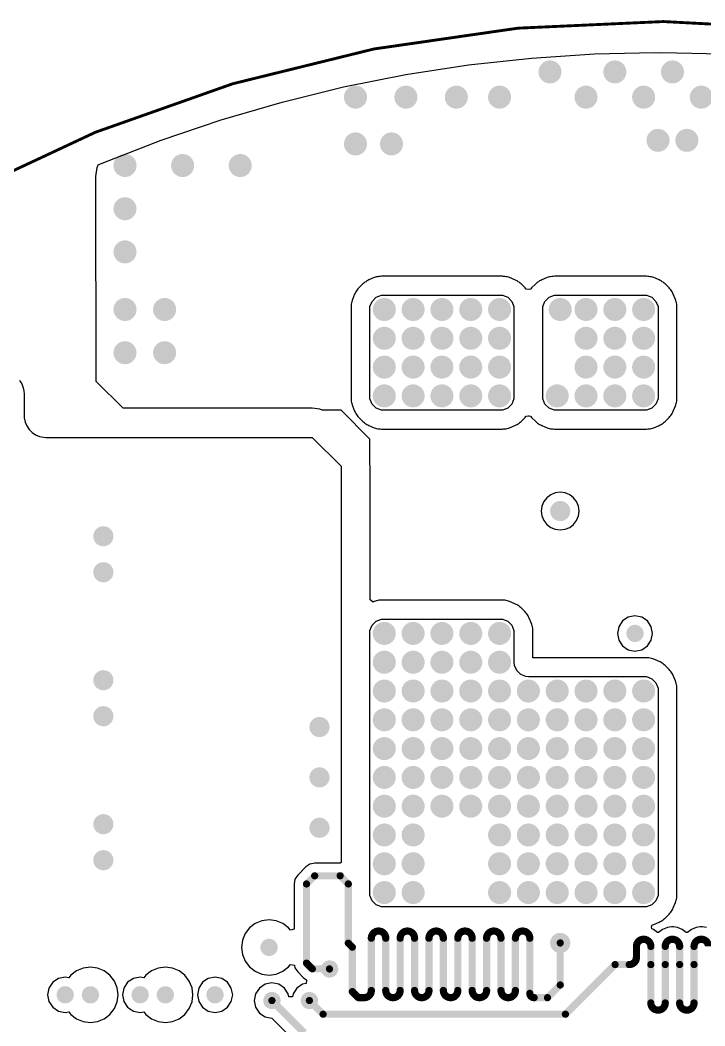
# Model space of a CAD drawing. Header units: millimetres. Extents: x 194 to 375, y 175 to 317.
# Drawn here: x 231.86 to 255.62, y 270.62 to 305.55 of the extents above; entities that cross this region are included whole.
import ezdxf

# ---------------------------------------------------------------- set-up
doc = ezdxf.new("R2010")
doc.units = ezdxf.units.MM
doc.layers.add('Mechanical20', color=56, linetype='Continuous')
doc.layers.add('MidLayer1', color=16, linetype='Continuous')

msp = doc.modelspace()

# ---------------------------------------------------------------- linework, layer by layer
at = {"layer": 'Mechanical20', "const_width": 0.1}
msp.add_lwpolyline([(206.5, 273.9, -0.633005), (299.5, 278.125)], format="xyb", dxfattribs=at)
at = {"layer": 'MidLayer1'}
for p, q in [((249.605, 304.232), (251.8, 304.376)), ((251.8, 304.376), (253.873, 304.421)), ((253.873, 304.421), (254, 304.416)), ((254, 304.416), (254.127, 304.421)), ((254, 304.416), (254, 304.416)), ((254, 304.416), (254, 304.416)), ((254, 304.416), (254, 304.416)), ((254, 304.416), (254, 304.416)), ((254.127, 304.421), (256.199, 304.376)), ((245.244, 303.658), (247.418, 303.993)), ((247.418, 303.993), (249.605, 304.232)), ((243.086, 303.229), (245.244, 303.658)), ((240.949, 302.706), (243.086, 303.229)), ((238.837, 302.09), (240.949, 302.706)), ((236.754, 301.383), (238.837, 302.09)), ((234.703, 300.586), (236.754, 301.383)), ((234.492, 300.114), (234.539, 300.426)), ((234.539, 300.426), (234.57, 300.528)), ((234.57, 300.528), (234.703, 300.586)), ((234.492, 299.956), (234.492, 300.114)), ((234.5, 293), (234.492, 299.956)), ((244.15, 296.606), (243.966, 296.53)), ((244.191, 296.617), (244.15, 296.606)), ((244.231, 296.633), (244.191, 296.617)), ((244.273, 296.639), (244.231, 296.633)), ((244.315, 296.65), (244.273, 296.639)), ((244.358, 296.65), (244.315, 296.65)), ((244.401, 296.656), (244.358, 296.65)), ((248.599, 296.656), (244.401, 296.656)), ((248.642, 296.65), (248.599, 296.656)), ((248.685, 296.65), (248.642, 296.65)), ((248.727, 296.639), (248.685, 296.65)), ((248.769, 296.633), (248.727, 296.639)), ((248.809, 296.617), (248.769, 296.633)), ((248.85, 296.606), (248.809, 296.617)), ((249.034, 296.53), (248.85, 296.606)), ((250.15, 296.606), (249.966, 296.53)), ((250.191, 296.617), (250.15, 296.606)), ((250.231, 296.633), (250.191, 296.617)), ((250.273, 296.639), (250.231, 296.633)), ((250.315, 296.65), (250.273, 296.639)), ((250.358, 296.65), (250.315, 296.65)), ((250.401, 296.656), (250.358, 296.65)), ((250.5, 296.656), (250.401, 296.656)), ((253.5, 296.656), (250.5, 296.656)), ((250.5, 296.656), (250.5, 296.656)), ((253.599, 296.656), (253.5, 296.656)), ((253.642, 296.65), (253.599, 296.656)), ((253.685, 296.65), (253.642, 296.65)), ((253.727, 296.639), (253.685, 296.65)), ((253.769, 296.633), (253.727, 296.639)), ((253.809, 296.617), (253.769, 296.633)), ((253.85, 296.606), (253.809, 296.617)), ((254.034, 296.53), (253.85, 296.606)), ((243.586, 296.213), (243.556, 296.182)), ((243.613, 296.247), (243.586, 296.213)), ((243.753, 296.387), (243.613, 296.247)), ((243.787, 296.414), (243.753, 296.387)), ((243.818, 296.444), (243.787, 296.414)), ((243.855, 296.465), (243.818, 296.444)), ((243.889, 296.492), (243.855, 296.465)), ((243.929, 296.508), (243.889, 296.492)), ((243.966, 296.53), (243.929, 296.508)), ((249.071, 296.508), (249.034, 296.53)), ((249.111, 296.492), (249.071, 296.508)), ((249.145, 296.465), (249.111, 296.492)), ((249.182, 296.444), (249.145, 296.465)), ((249.213, 296.414), (249.182, 296.444)), ((249.247, 296.387), (249.213, 296.414)), ((249.387, 296.247), (249.247, 296.387)), ((249.414, 296.213), (249.387, 296.247)), ((249.421, 296.206), (249.414, 296.213)), ((249.427, 296.202), (249.421, 296.206)), ((249.579, 296.206), (249.573, 296.202)), ((249.586, 296.213), (249.579, 296.206)), ((249.613, 296.247), (249.586, 296.213)), ((249.753, 296.387), (249.613, 296.247)), ((249.787, 296.414), (249.753, 296.387)), ((249.818, 296.444), (249.787, 296.414)), ((249.855, 296.465), (249.818, 296.444)), ((249.889, 296.492), (249.855, 296.465)), ((249.929, 296.508), (249.889, 296.492)), ((249.966, 296.53), (249.929, 296.508)), ((254.071, 296.508), (254.034, 296.53)), ((254.111, 296.492), (254.071, 296.508)), ((254.145, 296.465), (254.111, 296.492)), ((254.182, 296.444), (254.145, 296.465)), ((254.213, 296.414), (254.182, 296.444)), ((254.247, 296.387), (254.213, 296.414)), ((254.387, 296.247), (254.247, 296.387)), ((254.414, 296.213), (254.387, 296.247)), ((254.444, 296.182), (254.414, 296.213)), ((243.47, 296.034), (243.394, 295.85)), ((243.492, 296.071), (243.47, 296.034)), ((243.508, 296.111), (243.492, 296.071)), ((243.534, 296.145), (243.508, 296.111)), ((243.556, 296.182), (243.534, 296.145)), ((244.076, 295.783), (244.217, 295.924)), ((244.217, 295.924), (244.401, 296)), ((244.401, 296), (244.5, 296)), ((244.5, 296), (244.5, 296)), ((244.5, 296), (248.5, 296)), ((248.5, 296), (248.599, 296)), ((248.599, 296), (248.783, 295.924)), ((248.783, 295.924), (248.924, 295.783)), ((249.5, 296.191), (249.427, 296.202)), ((249.573, 296.202), (249.5, 296.191)), ((250.076, 295.783), (250.217, 295.924)), ((250.217, 295.924), (250.401, 296)), ((250.401, 296), (250.5, 296)), ((250.5, 296), (250.5, 296)), ((250.5, 296), (253.5, 296)), ((253.5, 296), (253.599, 296)), ((253.599, 296), (253.783, 295.924)), ((253.783, 295.924), (253.924, 295.783)), ((254.465, 296.145), (254.444, 296.182)), ((254.492, 296.111), (254.465, 296.145)), ((254.508, 296.071), (254.492, 296.111)), ((254.529, 296.034), (254.508, 296.071)), ((254.606, 295.85), (254.529, 296.034)), ((243.35, 295.642), (243.344, 295.599)), ((243.344, 295.599), (243.344, 292.401)), ((243.361, 295.727), (243.35, 295.685)), ((243.35, 295.685), (243.35, 295.642)), ((243.367, 295.769), (243.361, 295.727)), ((243.383, 295.809), (243.367, 295.769)), ((243.394, 295.85), (243.383, 295.809)), ((244, 295.599), (244.076, 295.783)), ((244, 295.5), (244, 295.599)), ((248.924, 295.783), (249, 295.599)), ((249, 295.599), (249, 295.5)), ((250, 295.599), (250.076, 295.783)), ((250, 295.5), (250, 295.599)), ((253.924, 295.783), (254, 295.6)), ((254, 295.6), (254, 295.5)), ((254.617, 295.809), (254.606, 295.85)), ((254.633, 295.769), (254.617, 295.809)), ((254.639, 295.727), (254.633, 295.769)), ((254.65, 295.685), (254.639, 295.727)), ((254.65, 295.642), (254.65, 295.685)), ((254.656, 295.6), (254.65, 295.642)), ((254.656, 295.5), (254.656, 295.6)), ((244, 292.5), (244, 295.5)), ((249, 295.5), (249, 295.5)), ((249, 295.5), (249, 292.5)), ((250, 292.5), (250, 295.5)), ((254, 295.5), (254, 295.5)), ((254, 295.5), (254, 292.5)), ((254.656, 292.5), (254.656, 295.5)), ((254.656, 295.5), (254.656, 295.5)), ((231.833, 293.037), (231.915, 292.915)), ((231.915, 292.915), (231.971, 292.778)), ((231.971, 292.778), (231.992, 292.676)), ((235.432, 292.068), (234.5, 293)), ((231.992, 292.676), (232, 292.559)), ((232, 292.559), (232, 292.559)), ((232, 292.559), (232, 292.559)), ((232, 292.559), (232, 292.559)), ((232, 292.559), (232, 291.809)), ((243.344, 292.401), (243.35, 292.358)), ((244, 292.401), (244, 292.5)), ((244, 292.5), (244, 292.5)), ((244.076, 292.217), (244, 292.401)), ((249, 292.401), (248.924, 292.217)), ((249, 292.5), (249, 292.401)), ((250, 292.401), (250, 292.5)), ((250, 292.5), (250, 292.5)), ((250.076, 292.217), (250, 292.401)), ((254, 292.401), (253.924, 292.217)), ((254, 292.5), (254, 292.401)), ((254.65, 292.358), (254.656, 292.401)), ((254.656, 292.401), (254.656, 292.5)), ((242, 292.068), (235.432, 292.068)), ((242.261, 292.033), (242, 292.068)), ((242.342, 292), (242.261, 292.033)), ((243.35, 292.358), (243.35, 292.315)), ((243.35, 292.315), (243.361, 292.273)), ((243.361, 292.273), (243.367, 292.231)), ((243.367, 292.231), (243.383, 292.191)), ((243.383, 292.191), (243.394, 292.15)), ((243.394, 292.15), (243.47, 291.966)), ((244.217, 292.076), (244.076, 292.217)), ((244.401, 292), (244.217, 292.076)), ((248.783, 292.076), (248.599, 292)), ((248.924, 292.217), (248.783, 292.076)), ((250.217, 292.076), (250.076, 292.217)), ((250.401, 292), (250.217, 292.076)), ((253.783, 292.076), (253.599, 292)), ((253.924, 292.217), (253.783, 292.076)), ((254.53, 291.966), (254.606, 292.15)), ((254.606, 292.15), (254.617, 292.191)), ((254.617, 292.191), (254.633, 292.231)), ((254.633, 292.231), (254.639, 292.274)), ((254.639, 292.274), (254.65, 292.315)), ((254.65, 292.315), (254.65, 292.358)), ((232, 291.809), (232.004, 291.736)), ((232.004, 291.736), (232.032, 291.591)), ((243, 292), (242.342, 292)), ((244, 291), (243, 292)), ((243.47, 291.966), (243.492, 291.929)), ((243.492, 291.929), (243.508, 291.889)), ((243.508, 291.889), (243.534, 291.855)), ((243.534, 291.855), (243.556, 291.818)), ((243.556, 291.818), (243.586, 291.787)), ((243.586, 291.787), (243.613, 291.753)), ((243.613, 291.753), (243.753, 291.613)), ((244.5, 292), (244.401, 292)), ((248.5, 292), (244.5, 292)), ((248.599, 292), (248.5, 292)), ((248.5, 292), (248.5, 292)), ((249.247, 291.613), (249.387, 291.753)), ((249.387, 291.753), (249.414, 291.787)), ((249.414, 291.787), (249.421, 291.794)), ((249.421, 291.794), (249.427, 291.798)), ((249.427, 291.798), (249.487, 291.807)), ((249.487, 291.807), (249.513, 291.807)), ((249.513, 291.807), (249.573, 291.798)), ((249.573, 291.798), (249.579, 291.794)), ((249.579, 291.794), (249.586, 291.787)), ((249.586, 291.787), (249.613, 291.753)), ((249.613, 291.753), (249.753, 291.613)), ((250.5, 292), (250.401, 292)), ((253.5, 292), (250.5, 292)), ((253.599, 292), (253.5, 292)), ((253.5, 292), (253.5, 292)), ((254.247, 291.612), (254.387, 291.753)), ((254.387, 291.753), (254.414, 291.787)), ((254.414, 291.787), (254.444, 291.818)), ((254.444, 291.818), (254.466, 291.855)), ((254.466, 291.855), (254.492, 291.889)), ((254.492, 291.889), (254.508, 291.929)), ((254.508, 291.929), (254.53, 291.966)), ((232.032, 291.591), (232.088, 291.455)), ((232.088, 291.455), (232.17, 291.333)), ((232.17, 291.333), (232.274, 291.229)), ((243.753, 291.613), (243.787, 291.586)), ((243.787, 291.586), (243.818, 291.556)), ((243.818, 291.556), (243.855, 291.534)), ((243.855, 291.534), (243.889, 291.508)), ((243.889, 291.508), (243.929, 291.492)), ((243.929, 291.492), (243.966, 291.47)), ((243.966, 291.47), (244.15, 291.394)), ((244.15, 291.394), (244.191, 291.383)), ((244.191, 291.383), (244.231, 291.367)), ((244.231, 291.367), (244.273, 291.361)), ((244.273, 291.361), (244.315, 291.35)), ((244.315, 291.35), (244.358, 291.35)), ((244.358, 291.35), (244.401, 291.344)), ((244.401, 291.344), (248.599, 291.344)), ((248.599, 291.344), (248.642, 291.35)), ((248.642, 291.35), (248.685, 291.35)), ((248.685, 291.35), (248.727, 291.361)), ((248.727, 291.361), (248.769, 291.367)), ((248.769, 291.367), (248.809, 291.383)), ((248.809, 291.383), (248.85, 291.394)), ((248.85, 291.394), (249.034, 291.47)), ((249.034, 291.47), (249.071, 291.492)), ((249.071, 291.492), (249.111, 291.508)), ((249.111, 291.508), (249.145, 291.534)), ((249.145, 291.534), (249.182, 291.556)), ((249.182, 291.556), (249.213, 291.586)), ((249.213, 291.586), (249.247, 291.613)), ((249.753, 291.613), (249.787, 291.586)), ((249.787, 291.586), (249.818, 291.556)), ((249.818, 291.556), (249.855, 291.534)), ((249.855, 291.534), (249.889, 291.508)), ((249.889, 291.508), (249.929, 291.492)), ((249.929, 291.492), (249.966, 291.47)), ((249.966, 291.47), (250.15, 291.394)), ((250.15, 291.394), (250.191, 291.383)), ((250.191, 291.383), (250.231, 291.367)), ((250.231, 291.367), (250.273, 291.361)), ((250.273, 291.361), (250.315, 291.35)), ((250.315, 291.35), (250.358, 291.35)), ((250.358, 291.35), (250.401, 291.344)), ((250.401, 291.344), (250.5, 291.344)), ((250.5, 291.344), (253.5, 291.344)), ((253.5, 291.344), (253.599, 291.344)), ((253.599, 291.344), (253.642, 291.35)), ((253.642, 291.35), (253.685, 291.35)), ((253.685, 291.35), (253.726, 291.361)), ((253.726, 291.361), (253.769, 291.367)), ((253.769, 291.367), (253.809, 291.383)), ((253.809, 291.383), (253.85, 291.394)), ((253.85, 291.394), (254.034, 291.47)), ((254.034, 291.47), (254.071, 291.492)), ((254.071, 291.492), (254.111, 291.508)), ((254.111, 291.508), (254.145, 291.534)), ((254.145, 291.534), (254.182, 291.556)), ((254.182, 291.556), (254.213, 291.586)), ((254.213, 291.586), (254.247, 291.612)), ((232.274, 291.229), (232.396, 291.148)), ((232.396, 291.148), (232.532, 291.091)), ((232.532, 291.091), (232.676, 291.063)), ((232.676, 291.063), (232.75, 291.059)), ((232.75, 291.059), (242, 291.059)), ((242, 291.059), (243, 290.059)), ((244, 290.124), (244, 291)), ((243, 290.059), (243, 276.293)), ((244.009, 290.059), (244, 290.124)), ((244.009, 285.412), (244.009, 290.059)), ((250.141, 288.964), (250.037, 288.828)), ((250.277, 289.068), (250.141, 288.964)), ((250.435, 289.133), (250.277, 289.068)), ((250.605, 289.156), (250.435, 289.133)), ((250.775, 289.133), (250.605, 289.156)), ((250.933, 289.068), (250.775, 289.133)), ((251.069, 288.964), (250.933, 289.068)), ((251.173, 288.828), (251.069, 288.964)), ((249.972, 288.67), (249.949, 288.5)), ((250.037, 288.828), (249.972, 288.67)), ((251.238, 288.67), (251.173, 288.828)), ((251.261, 288.5), (251.238, 288.67)), ((249.949, 288.5), (249.972, 288.33)), ((249.972, 288.33), (250.037, 288.172)), ((250.037, 288.172), (250.141, 288.036)), ((251.069, 288.036), (251.173, 288.172)), ((251.173, 288.172), (251.238, 288.33)), ((251.238, 288.33), (251.261, 288.5)), ((250.141, 288.036), (250.277, 287.932)), ((250.277, 287.932), (250.435, 287.867)), ((250.435, 287.867), (250.605, 287.844)), ((250.605, 287.844), (250.775, 287.867)), ((250.775, 287.867), (250.933, 287.932)), ((250.933, 287.932), (251.069, 288.036)), ((244.114, 285.341), (244.009, 285.412)), ((244.231, 285.383), (244.191, 285.367)), ((244.273, 285.389), (244.231, 285.383)), ((244.315, 285.4), (244.273, 285.389)), ((244.358, 285.4), (244.315, 285.4)), ((244.401, 285.406), (244.358, 285.4)), ((248.599, 285.406), (244.401, 285.406)), ((248.642, 285.4), (248.599, 285.406)), ((248.685, 285.4), (248.642, 285.4)), ((248.727, 285.389), (248.685, 285.4)), ((248.769, 285.383), (248.727, 285.389)), ((248.809, 285.367), (248.769, 285.383)), ((244.15, 285.356), (244.114, 285.341)), ((244.191, 285.367), (244.15, 285.356)), ((248.85, 285.356), (248.809, 285.367)), ((249.034, 285.28), (248.85, 285.356)), ((249.071, 285.258), (249.034, 285.28)), ((249.111, 285.242), (249.071, 285.258)), ((249.145, 285.215), (249.111, 285.242)), ((249.182, 285.194), (249.145, 285.215)), ((249.213, 285.164), (249.182, 285.194)), ((249.247, 285.137), (249.213, 285.164)), ((249.387, 284.997), (249.247, 285.137)), ((244.217, 284.674), (244.401, 284.75)), ((244.401, 284.75), (244.5, 284.75)), ((244.5, 284.75), (244.5, 284.75)), ((244.5, 284.75), (248.5, 284.75)), ((248.5, 284.75), (248.599, 284.75)), ((248.599, 284.75), (248.783, 284.674)), ((249.414, 284.963), (249.387, 284.997)), ((249.444, 284.932), (249.414, 284.963)), ((249.465, 284.895), (249.444, 284.932)), ((249.492, 284.861), (249.465, 284.895)), ((249.508, 284.821), (249.492, 284.861)), ((249.53, 284.784), (249.508, 284.821)), ((249.606, 284.6), (249.53, 284.784)), ((252.767, 284.683), (252.635, 284.484)), ((252.966, 284.815), (252.767, 284.683)), ((253.2, 284.862), (252.966, 284.815)), ((253.434, 284.815), (253.2, 284.862)), ((253.633, 284.683), (253.434, 284.815)), ((253.765, 284.484), (253.633, 284.683)), ((244, 284.349), (244.076, 284.533)), ((244, 284.25), (244, 284.349)), ((244.076, 284.533), (244.217, 284.674)), ((248.783, 284.674), (248.924, 284.533)), ((248.924, 284.533), (249, 284.349)), ((249, 284.349), (249, 284.25)), ((249.617, 284.559), (249.606, 284.6)), ((249.633, 284.519), (249.617, 284.559)), ((249.639, 284.477), (249.633, 284.519)), ((249.65, 284.435), (249.639, 284.477)), ((249.65, 284.392), (249.65, 284.435)), ((249.656, 284.349), (249.65, 284.392)), ((249.656, 283.406), (249.656, 284.349)), ((252.635, 284.484), (252.588, 284.25)), ((253.812, 284.25), (253.765, 284.484)), ((244, 275.25), (244, 284.25)), ((249, 284.25), (249, 284.25)), ((249, 284.25), (249, 283.25)), ((252.588, 284.25), (252.635, 284.016)), ((252.635, 284.016), (252.767, 283.817)), ((253.633, 283.817), (253.765, 284.016)), ((253.765, 284.016), (253.812, 284.25)), ((252.767, 283.817), (252.966, 283.685)), ((252.966, 283.685), (253.2, 283.638)), ((253.2, 283.638), (253.434, 283.685)), ((253.434, 283.685), (253.633, 283.817)), ((253.599, 283.406), (249.656, 283.406)), ((253.642, 283.4), (253.599, 283.406)), ((253.685, 283.4), (253.642, 283.4)), ((253.727, 283.389), (253.685, 283.4)), ((253.769, 283.383), (253.727, 283.389)), ((253.809, 283.367), (253.769, 283.383)), ((253.85, 283.356), (253.809, 283.367)), ((254.034, 283.28), (253.85, 283.356)), ((249, 283.25), (249.01, 283.152)), ((249.01, 283.152), (249.084, 282.972)), ((249.084, 282.972), (249.222, 282.834)), ((254.071, 283.258), (254.034, 283.28)), ((254.111, 283.242), (254.071, 283.258)), ((254.145, 283.215), (254.111, 283.242)), ((254.182, 283.194), (254.145, 283.215)), ((254.213, 283.164), (254.182, 283.194)), ((254.247, 283.137), (254.213, 283.164)), ((254.387, 282.997), (254.247, 283.137)), ((254.414, 282.963), (254.387, 282.997)), ((254.444, 282.932), (254.414, 282.963)), ((254.465, 282.895), (254.444, 282.932)), ((249.222, 282.834), (249.402, 282.76)), ((249.402, 282.76), (249.5, 282.75)), ((249.5, 282.75), (249.5, 282.75)), ((249.5, 282.75), (253.5, 282.75)), ((253.5, 282.75), (253.599, 282.75)), ((253.599, 282.75), (253.783, 282.674)), ((253.783, 282.674), (253.924, 282.533)), ((254.492, 282.861), (254.465, 282.895)), ((254.508, 282.821), (254.492, 282.861)), ((254.53, 282.784), (254.508, 282.821)), ((254.606, 282.6), (254.53, 282.784)), ((254.617, 282.559), (254.606, 282.6)), ((253.924, 282.533), (254, 282.349)), ((254, 282.349), (254, 282.25)), ((254, 282.25), (254, 282.25)), ((254, 282.25), (254, 275.25)), ((254.633, 282.519), (254.617, 282.559)), ((254.639, 282.477), (254.633, 282.519)), ((254.65, 282.435), (254.639, 282.477)), ((254.65, 282.392), (254.65, 282.435)), ((254.656, 282.349), (254.65, 282.392)), ((254.656, 282.25), (254.656, 282.349)), ((254.656, 275.25), (254.656, 282.25)), ((241.777, 276.139), (241.494, 275.856)), ((241.917, 276.233), (241.777, 276.139)), ((242.083, 276.266), (241.917, 276.233)), ((242.967, 276.266), (242.083, 276.266)), ((243, 276.293), (242.967, 276.266)), ((241.4, 275.716), (241.367, 275.55)), ((241.494, 275.856), (241.4, 275.716)), ((241.367, 275.55), (241.367, 273.984)), ((244, 275.151), (244, 275.25)), ((244, 275.25), (244, 275.25)), ((254, 275.25), (254, 275.151)), ((254.656, 275.151), (254.656, 275.25)), ((244.076, 274.967), (244, 275.151)), ((244.217, 274.826), (244.076, 274.967)), ((253.924, 274.967), (253.783, 274.826)), ((254, 275.151), (253.924, 274.967)), ((254.53, 274.716), (254.606, 274.9)), ((254.606, 274.9), (254.617, 274.941)), ((254.617, 274.941), (254.633, 274.981)), ((254.633, 274.981), (254.639, 275.023)), ((254.639, 275.023), (254.65, 275.065)), ((254.65, 275.108), (254.656, 275.151)), ((254.65, 275.065), (254.65, 275.108)), ((244.401, 274.75), (244.217, 274.826)), ((244.5, 274.75), (244.401, 274.75)), ((253.5, 274.75), (244.5, 274.75)), ((253.599, 274.75), (253.5, 274.75)), ((253.5, 274.75), (253.5, 274.75)), ((253.783, 274.826), (253.599, 274.75)), ((254.414, 274.537), (254.444, 274.568)), ((254.444, 274.568), (254.465, 274.605)), ((254.465, 274.605), (254.492, 274.639)), ((254.492, 274.639), (254.508, 274.679)), ((254.508, 274.679), (254.53, 274.716)), ((240.252, 274.27), (240.021, 274.175)), ((240.5, 274.303), (240.252, 274.27)), ((240.748, 274.27), (240.5, 274.303)), ((240.979, 274.175), (240.748, 274.27)), ((253.85, 274.144), (254.034, 274.22)), ((254.034, 274.22), (254.071, 274.242)), ((254.071, 274.242), (254.111, 274.258)), ((254.111, 274.258), (254.145, 274.284)), ((254.145, 274.284), (254.182, 274.306)), ((254.182, 274.306), (254.213, 274.336)), ((254.213, 274.336), (254.247, 274.363)), ((254.247, 274.363), (254.387, 274.503)), ((254.387, 274.503), (254.414, 274.537)), ((239.822, 274.022), (239.67, 273.824)), ((240.021, 274.175), (239.822, 274.022)), ((241.178, 274.022), (240.979, 274.175)), ((241.24, 273.941), (241.178, 274.022)), ((241.367, 273.984), (241.24, 273.941)), ((253.777, 274.057), (253.791, 274.126)), ((253.786, 273.991), (253.777, 274.057)), ((253.84, 273.968), (253.786, 273.991)), ((253.791, 274.126), (253.809, 274.133)), ((253.809, 274.133), (253.85, 274.144)), ((253.981, 273.86), (253.84, 273.968)), ((254.019, 273.86), (253.981, 273.86)), ((254.16, 273.968), (254.019, 273.86)), ((254.324, 274.036), (254.16, 273.968)), ((254.463, 274.055), (254.324, 274.036)), ((254.5, 274.062), (254.463, 274.055)), ((254.537, 274.055), (254.5, 274.062)), ((254.676, 274.036), (254.537, 274.055)), ((254.84, 273.968), (254.676, 274.036)), ((254.981, 273.86), (254.84, 273.968)), ((255.019, 273.86), (254.981, 273.86)), ((255.16, 273.968), (255.019, 273.86)), ((255.324, 274.036), (255.16, 273.968)), ((255.463, 274.055), (255.324, 274.036)), ((255.5, 274.062), (255.463, 274.055)), ((255.537, 274.055), (255.5, 274.062)), ((255.676, 274.036), (255.537, 274.055)), ((239.574, 273.593), (239.542, 273.345)), ((239.67, 273.824), (239.574, 273.593)), ((239.542, 273.345), (239.574, 273.097)), ((239.574, 273.097), (239.67, 272.866)), ((239.67, 272.866), (239.822, 272.667)), ((233.821, 272.528), (233.622, 272.376)), ((234.052, 272.624), (233.821, 272.528)), ((234.3, 272.657), (234.052, 272.624)), ((234.548, 272.624), (234.3, 272.657)), ((234.779, 272.528), (234.548, 272.624)), ((234.978, 272.376), (234.779, 272.528)), ((236.421, 272.528), (236.222, 272.376)), ((236.652, 272.624), (236.421, 272.528)), ((236.9, 272.657), (236.652, 272.624)), ((237.148, 272.624), (236.9, 272.657)), ((237.379, 272.528), (237.148, 272.624)), ((237.578, 272.376), (237.379, 272.528)), ((239.822, 272.667), (240.021, 272.515)), ((240.021, 272.515), (240.252, 272.419)), ((240.748, 272.419), (240.979, 272.515)), ((240.979, 272.515), (241.178, 272.667)), ((241.178, 272.667), (241.246, 272.756)), ((241.246, 272.756), (241.382, 272.725)), ((241.382, 272.725), (241.4, 272.635)), ((241.4, 272.635), (241.494, 272.494)), ((241.494, 272.494), (241.694, 272.294)), ((232.992, 272.133), (232.86, 271.934)), ((233.191, 272.265), (232.992, 272.133)), ((233.425, 272.312), (233.191, 272.265)), ((233.554, 272.286), (233.425, 272.312)), ((233.622, 272.376), (233.554, 272.286)), ((235.13, 272.178), (234.978, 272.376)), ((235.226, 271.946), (235.13, 272.178)), ((235.592, 272.133), (235.46, 271.934)), ((235.791, 272.265), (235.592, 272.133)), ((236.025, 272.312), (235.791, 272.265)), ((236.154, 272.286), (236.025, 272.312)), ((236.222, 272.376), (236.154, 272.286)), ((237.73, 272.178), (237.578, 272.376)), ((237.826, 271.946), (237.73, 272.178)), ((238.192, 272.133), (238.06, 271.934)), ((238.391, 272.265), (238.192, 272.133)), ((238.625, 272.312), (238.391, 272.265)), ((238.859, 272.265), (238.625, 272.312)), ((239.058, 272.133), (238.859, 272.265)), ((239.19, 271.934), (239.058, 272.133)), ((240.252, 272.419), (240.5, 272.387)), ((240.6, 272.112), (240.366, 272.065)), ((240.5, 272.387), (240.748, 272.419)), ((240.834, 272.065), (240.6, 272.112)), ((241.694, 272.294), (241.802, 272.222)), ((241.802, 272.222), (241.788, 272.09)), ((232.86, 271.934), (232.813, 271.7)), ((235.258, 271.698), (235.226, 271.946)), ((235.46, 271.934), (235.413, 271.7)), ((237.858, 271.698), (237.826, 271.946)), ((238.06, 271.934), (238.013, 271.7)), ((239.237, 271.7), (239.19, 271.934)), ((240.167, 271.933), (240.035, 271.734)), ((240.366, 272.065), (240.167, 271.933)), ((241.033, 271.933), (240.834, 272.065)), ((241.165, 271.734), (241.033, 271.933)), ((241.467, 271.933), (241.335, 271.734)), ((241.666, 272.065), (241.467, 271.933)), ((241.788, 272.09), (241.666, 272.065)), ((232.813, 271.7), (232.86, 271.466)), ((232.86, 271.466), (232.992, 271.267)), ((235.13, 271.219), (235.226, 271.45)), ((235.226, 271.45), (235.258, 271.698)), ((235.413, 271.7), (235.46, 271.466)), ((235.46, 271.466), (235.592, 271.267)), ((237.73, 271.219), (237.826, 271.45)), ((237.826, 271.45), (237.858, 271.698)), ((238.013, 271.7), (238.06, 271.466)), ((238.06, 271.466), (238.192, 271.267)), ((239.058, 271.267), (239.19, 271.466)), ((239.19, 271.466), (239.237, 271.7)), ((240.035, 271.734), (239.988, 271.5)), ((239.988, 271.5), (240.035, 271.266)), ((241.185, 271.633), (241.165, 271.734)), ((241.315, 271.633), (241.185, 271.633)), ((241.335, 271.734), (241.315, 271.633)), ((232.992, 271.267), (233.191, 271.135)), ((233.191, 271.135), (233.425, 271.088)), ((233.425, 271.088), (233.552, 271.113)), ((233.552, 271.113), (233.622, 271.021)), ((234.978, 271.021), (235.13, 271.219)), ((235.592, 271.267), (235.791, 271.135)), ((235.791, 271.135), (236.025, 271.088)), ((236.025, 271.088), (236.152, 271.113)), ((236.152, 271.113), (236.222, 271.021)), ((237.578, 271.021), (237.73, 271.219)), ((238.192, 271.267), (238.391, 271.135)), ((238.391, 271.135), (238.625, 271.088)), ((238.625, 271.088), (238.859, 271.135)), ((238.859, 271.135), (239.058, 271.267)), ((240.035, 271.266), (240.167, 271.067)), ((240.167, 271.067), (240.366, 270.935)), ((233.622, 271.021), (233.821, 270.869)), ((233.821, 270.869), (234.052, 270.773)), ((234.052, 270.773), (234.3, 270.74)), ((234.3, 270.74), (234.548, 270.773)), ((234.548, 270.773), (234.779, 270.869)), ((234.779, 270.869), (234.978, 271.021)), ((236.222, 271.021), (236.421, 270.869)), ((236.421, 270.869), (236.652, 270.773)), ((236.652, 270.773), (236.9, 270.74)), ((236.9, 270.74), (237.148, 270.773)), ((237.148, 270.773), (237.379, 270.869)), ((237.379, 270.869), (237.578, 271.021)), ((240.366, 270.935), (240.599, 270.889)), ((240.599, 270.889), (241.419, 270.069))]:
    msp.add_line(p, q, dxfattribs=at)
for points, const_width in [([(250.05, 303.75, 1), (250.45, 303.75, 1)], 0.4), ([(252.3, 303.75, 1), (252.7, 303.75, 1)], 0.4), ([(254.3, 303.75, 1), (254.7, 303.75, 1)], 0.4), ([(243.3, 302.875, 1), (243.7, 302.875, 1)], 0.4), ([(245.05, 302.875, 1), (245.45, 302.875, 1)], 0.4), ([(246.8, 302.875, 1), (247.2, 302.875, 1)], 0.4), ([(248.3, 302.875, 1), (248.7, 302.875, 1)], 0.4), ([(251.3, 302.875, 1), (251.7, 302.875, 1)], 0.4), ([(253.3, 302.875, 1), (253.7, 302.875, 1)], 0.4), ([(255.3, 302.875, 1), (255.7, 302.875, 1)], 0.4), ([(243.3, 301.25, 1), (243.7, 301.25, 1)], 0.4), ([(244.55, 301.25, 1), (244.95, 301.25, 1)], 0.4), ([(253.8, 301.375, 1), (254.2, 301.375, 1)], 0.4), ([(254.8, 301.375, 1), (255.2, 301.375, 1)], 0.4), ([(235.3, 300.5, 1), (235.7, 300.5, 1)], 0.4), ([(237.3, 300.5, 1), (237.7, 300.5, 1)], 0.4), ([(239.3, 300.5, 1), (239.7, 300.5, 1)], 0.4), ([(235.3, 299, 1), (235.7, 299, 1)], 0.4), ([(235.3, 297.5, 1), (235.7, 297.5, 1)], 0.4), ([(235.3, 295.5, 1), (235.7, 295.5, 1)], 0.4), ([(236.675, 295.5, 1), (237.075, 295.5, 1)], 0.4), ([(244.3, 295.5, 1), (244.7, 295.5, 1)], 0.4), ([(245.3, 295.5, 1), (245.7, 295.5, 1)], 0.4), ([(246.3, 295.5, 1), (246.7, 295.5, 1)], 0.4), ([(247.3, 295.5, 1), (247.7, 295.5, 1)], 0.4), ([(248.3, 295.5, 1), (248.7, 295.5, 1)], 0.4), ([(250.405, 295.5, 1), (250.805, 295.5, 1)], 0.4), ([(251.3, 295.5, 1), (251.7, 295.5, 1)], 0.4), ([(252.3, 295.5, 1), (252.7, 295.5, 1)], 0.4), ([(253.3, 295.5, 1), (253.7, 295.5, 1)], 0.4), ([(244.3, 294.5, 1), (244.7, 294.5, 1)], 0.4), ([(245.3, 294.5, 1), (245.7, 294.5, 1)], 0.4), ([(246.3, 294.5, 1), (246.7, 294.5, 1)], 0.4), ([(247.3, 294.5, 1), (247.7, 294.5, 1)], 0.4), ([(248.3, 294.5, 1), (248.7, 294.5, 1)], 0.4), ([(251.3, 294.5, 1), (251.7, 294.5, 1)], 0.4), ([(252.3, 294.5, 1), (252.7, 294.5, 1)], 0.4), ([(253.3, 294.5, 1), (253.7, 294.5, 1)], 0.4), ([(235.3, 294, 1), (235.7, 294, 1)], 0.4), ([(236.675, 294, 1), (237.075, 294, 1)], 0.4), ([(244.3, 293.5, 1), (244.7, 293.5, 1)], 0.4), ([(245.3, 293.5, 1), (245.7, 293.5, 1)], 0.4), ([(246.3, 293.5, 1), (246.7, 293.5, 1)], 0.4), ([(247.3, 293.5, 1), (247.7, 293.5, 1)], 0.4), ([(248.3, 293.5, 1), (248.7, 293.5, 1)], 0.4), ([(251.3, 293.5, 1), (251.7, 293.5, 1)], 0.4), ([(252.3, 293.5, 1), (252.7, 293.5, 1)], 0.4), ([(253.3, 293.5, 1), (253.7, 293.5, 1)], 0.4), ([(244.3, 292.5, 1), (244.7, 292.5, 1)], 0.4), ([(245.3, 292.5, 1), (245.7, 292.5, 1)], 0.4), ([(246.3, 292.5, 1), (246.7, 292.5, 1)], 0.4), ([(247.3, 292.5, 1), (247.7, 292.5, 1)], 0.4), ([(248.3, 292.5, 1), (248.7, 292.5, 1)], 0.4), ([(250.3, 292.5, 1), (250.7, 292.5, 1)], 0.4), ([(251.3, 292.5, 1), (251.7, 292.5, 1)], 0.4), ([(252.3, 292.5, 1), (252.7, 292.5, 1)], 0.4), ([(253.3, 292.5, 1), (253.7, 292.5, 1)], 0.4), ([(250.43, 288.5, 1), (250.78, 288.5, 1)], 0.35), ([(234.575, 287.625, 1), (234.925, 287.625, 1)], 0.35), ([(234.575, 286.375, 1), (234.925, 286.375, 1)], 0.35), ([(244.3, 284.25, 1), (244.7, 284.25, 1)], 0.4), ([(245.3, 284.25, 1), (245.7, 284.25, 1)], 0.4), ([(246.3, 284.25, 1), (246.7, 284.25, 1)], 0.4), ([(247.3, 284.25, 1), (247.7, 284.25, 1)], 0.4), ([(248.3, 284.25, 1), (248.7, 284.25, 1)], 0.4), ([(253.05, 284.25, 1), (253.35, 284.25, 1)], 0.3), ([(244.3, 283.25, 1), (244.7, 283.25, 1)], 0.4), ([(245.3, 283.25, 1), (245.7, 283.25, 1)], 0.4), ([(246.3, 283.25, 1), (246.7, 283.25, 1)], 0.4), ([(247.3, 283.25, 1), (247.7, 283.25, 1)], 0.4), ([(248.3, 283.25, 1), (248.7, 283.25, 1)], 0.4), ([(234.575, 282.625, 1), (234.925, 282.625, 1)], 0.35), ([(244.3, 282.25, 1), (244.7, 282.25, 1)], 0.4), ([(245.3, 282.25, 1), (245.7, 282.25, 1)], 0.4), ([(246.3, 282.25, 1), (246.7, 282.25, 1)], 0.4), ([(247.3, 282.25, 1), (247.7, 282.25, 1)], 0.4), ([(248.3, 282.25, 1), (248.7, 282.25, 1)], 0.4), ([(249.3, 282.25, 1), (249.7, 282.25, 1)], 0.4), ([(250.3, 282.25, 1), (250.7, 282.25, 1)], 0.4), ([(251.3, 282.25, 1), (251.7, 282.25, 1)], 0.4), ([(252.3, 282.25, 1), (252.7, 282.25, 1)], 0.4), ([(253.3, 282.25, 1), (253.7, 282.25, 1)], 0.4), ([(234.575, 281.375, 1), (234.925, 281.375, 1)], 0.35), ([(244.3, 281.25, 1), (244.7, 281.25, 1)], 0.4), ([(245.3, 281.25, 1), (245.7, 281.25, 1)], 0.4), ([(246.3, 281.25, 1), (246.7, 281.25, 1)], 0.4), ([(247.3, 281.25, 1), (247.7, 281.25, 1)], 0.4), ([(248.3, 281.25, 1), (248.7, 281.25, 1)], 0.4), ([(249.3, 281.25, 1), (249.7, 281.25, 1)], 0.4), ([(250.3, 281.25, 1), (250.7, 281.25, 1)], 0.4), ([(251.3, 281.25, 1), (251.7, 281.25, 1)], 0.4), ([(252.3, 281.25, 1), (252.7, 281.25, 1)], 0.4), ([(253.3, 281.25, 1), (253.7, 281.25, 1)], 0.4), ([(242.075, 281, 1), (242.425, 281, 1)], 0.35), ([(244.3, 280.25, 1), (244.7, 280.25, 1)], 0.4), ([(245.3, 280.25, 1), (245.7, 280.25, 1)], 0.4), ([(246.3, 280.25, 1), (246.7, 280.25, 1)], 0.4), ([(247.3, 280.25, 1), (247.7, 280.25, 1)], 0.4), ([(248.3, 280.25, 1), (248.7, 280.25, 1)], 0.4), ([(249.3, 280.25, 1), (249.7, 280.25, 1)], 0.4), ([(250.3, 280.25, 1), (250.7, 280.25, 1)], 0.4), ([(251.3, 280.25, 1), (251.7, 280.25, 1)], 0.4), ([(252.3, 280.25, 1), (252.7, 280.25, 1)], 0.4), ([(253.3, 280.25, 1), (253.7, 280.25, 1)], 0.4), ([(242.075, 279.25, 1), (242.425, 279.25, 1)], 0.35), ([(244.3, 279.25, 1), (244.7, 279.25, 1)], 0.4), ([(245.3, 279.25, 1), (245.7, 279.25, 1)], 0.4), ([(246.3, 279.25, 1), (246.7, 279.25, 1)], 0.4), ([(247.3, 279.25, 1), (247.7, 279.25, 1)], 0.4), ([(248.3, 279.25, 1), (248.7, 279.25, 1)], 0.4), ([(249.3, 279.25, 1), (249.7, 279.25, 1)], 0.4), ([(250.3, 279.25, 1), (250.7, 279.25, 1)], 0.4), ([(251.3, 279.25, 1), (251.7, 279.25, 1)], 0.4), ([(252.3, 279.25, 1), (252.7, 279.25, 1)], 0.4), ([(253.3, 279.25, 1), (253.7, 279.25, 1)], 0.4), ([(244.3, 278.25, 1), (244.7, 278.25, 1)], 0.4), ([(245.3, 278.25, 1), (245.7, 278.25, 1)], 0.4), ([(246.3, 278.25, 1), (246.7, 278.25, 1)], 0.4), ([(247.3, 278.25, 1), (247.7, 278.25, 1)], 0.4), ([(248.3, 278.25, 1), (248.7, 278.25, 1)], 0.4), ([(249.3, 278.25, 1), (249.7, 278.25, 1)], 0.4), ([(250.3, 278.25, 1), (250.7, 278.25, 1)], 0.4), ([(251.3, 278.25, 1), (251.7, 278.25, 1)], 0.4), ([(252.3, 278.25, 1), (252.7, 278.25, 1)], 0.4), ([(253.3, 278.25, 1), (253.7, 278.25, 1)], 0.4), ([(234.575, 277.625, 1), (234.925, 277.625, 1)], 0.35), ([(242.075, 277.5, 1), (242.425, 277.5, 1)], 0.35), ([(244.3, 277.25, 1), (244.7, 277.25, 1)], 0.4), ([(245.3, 277.25, 1), (245.7, 277.25, 1)], 0.4), ([(248.3, 277.25, 1), (248.7, 277.25, 1)], 0.4), ([(249.3, 277.25, 1), (249.7, 277.25, 1)], 0.4), ([(250.3, 277.25, 1), (250.7, 277.25, 1)], 0.4), ([(251.3, 277.25, 1), (251.7, 277.25, 1)], 0.4), ([(252.3, 277.25, 1), (252.7, 277.25, 1)], 0.4), ([(253.3, 277.25, 1), (253.7, 277.25, 1)], 0.4), ([(234.575, 276.375, 1), (234.925, 276.375, 1)], 0.35), ([(244.3, 276.25, 1), (244.7, 276.25, 1)], 0.4), ([(245.3, 276.25, 1), (245.7, 276.25, 1)], 0.4), ([(248.3, 276.25, 1), (248.7, 276.25, 1)], 0.4), ([(249.3, 276.25, 1), (249.7, 276.25, 1)], 0.4), ([(250.3, 276.25, 1), (250.7, 276.25, 1)], 0.4), ([(251.3, 276.25, 1), (251.7, 276.25, 1)], 0.4), ([(252.3, 276.25, 1), (252.7, 276.25, 1)], 0.4), ([(253.3, 276.25, 1), (253.7, 276.25, 1)], 0.4), ([(242.02, 275.833, 1), (242.145, 275.833, 1)], 0.125), ([(242.02, 275.833, 1), (242.145, 275.833, 1)], 0.125), ([(242.905, 275.833, 1), (243.03, 275.833, 1)], 0.125), ([(242.905, 275.833, 1), (243.03, 275.833, 1)], 0.125), ([(241.737, 275.55, 1), (241.862, 275.55, 1)], 0.125), ([(241.737, 275.55, 1), (241.862, 275.55, 1)], 0.125), ([(243.188, 275.55, 1), (243.313, 275.55, 1)], 0.125), ([(243.188, 275.55, 1), (243.313, 275.55, 1)], 0.125), ([(244.3, 275.25, 1), (244.7, 275.25, 1)], 0.4), ([(245.3, 275.25, 1), (245.7, 275.25, 1)], 0.4), ([(248.3, 275.25, 1), (248.7, 275.25, 1)], 0.4), ([(249.3, 275.25, 1), (249.7, 275.25, 1)], 0.4), ([(250.3, 275.25, 1), (250.7, 275.25, 1)], 0.4), ([(251.3, 275.25, 1), (251.7, 275.25, 1)], 0.4), ([(252.3, 275.25, 1), (252.7, 275.25, 1)], 0.4), ([(253.3, 275.25, 1), (253.7, 275.25, 1)], 0.4), ([(244.237, 273.914, 1), (244.362, 273.914, 1)], 0.125), ([(244.237, 273.914, 1), (244.362, 273.914, 1)], 0.125), ([(245.237, 273.914, 1), (245.362, 273.914, 1)], 0.125), ([(245.237, 273.914, 1), (245.362, 273.914, 1)], 0.125), ([(246.237, 273.914, 1), (246.362, 273.914, 1)], 0.125), ([(246.237, 273.914, 1), (246.362, 273.914, 1)], 0.125), ([(247.237, 273.914, 1), (247.362, 273.914, 1)], 0.125), ([(247.237, 273.914, 1), (247.362, 273.914, 1)], 0.125), ([(248.237, 273.914, 1), (248.362, 273.914, 1)], 0.125), ([(248.237, 273.914, 1), (248.362, 273.914, 1)], 0.125), ([(249.237, 273.914, 1), (249.362, 273.914, 1)], 0.125), ([(249.237, 273.914, 1), (249.362, 273.914, 1)], 0.125), ([(240.35, 273.345, 1), (240.65, 273.345, 1)], 0.3), ([(243.188, 273.495, 1), (243.313, 273.495, 1)], 0.125), ([(243.188, 273.495, 1), (243.313, 273.495, 1)], 0.125), ([(243.987, 273.664, 1), (244.112, 273.664, 1)], 0.125), ([(243.987, 273.664, 1), (244.112, 273.664, 1)], 0.125), ([(244.487, 273.664, 1), (244.612, 273.664, 1)], 0.125), ([(244.487, 273.664, 1), (244.612, 273.664, 1)], 0.125), ([(244.987, 273.664, 1), (245.112, 273.664, 1)], 0.125), ([(244.987, 273.664, 1), (245.112, 273.664, 1)], 0.125), ([(245.487, 273.664, 1), (245.612, 273.664, 1)], 0.125), ([(245.487, 273.664, 1), (245.612, 273.664, 1)], 0.125), ([(245.987, 273.664, 1), (246.112, 273.664, 1)], 0.125), ([(245.987, 273.664, 1), (246.112, 273.664, 1)], 0.125), ([(246.487, 273.664, 1), (246.612, 273.664, 1)], 0.125), ([(246.487, 273.664, 1), (246.612, 273.664, 1)], 0.125), ([(246.987, 273.664, 1), (247.112, 273.664, 1)], 0.125), ([(246.987, 273.664, 1), (247.112, 273.664, 1)], 0.125), ([(247.487, 273.664, 1), (247.612, 273.664, 1)], 0.125), ([(247.487, 273.664, 1), (247.612, 273.664, 1)], 0.125), ([(247.987, 273.664, 1), (248.112, 273.664, 1)], 0.125), ([(247.987, 273.664, 1), (248.112, 273.664, 1)], 0.125), ([(248.487, 273.664, 1), (248.612, 273.664, 1)], 0.125), ([(248.487, 273.664, 1), (248.612, 273.664, 1)], 0.125), ([(248.987, 273.664, 1), (249.112, 273.664, 1)], 0.125), ([(248.987, 273.664, 1), (249.112, 273.664, 1)], 0.125), ([(249.487, 273.664, 1), (249.612, 273.664, 1)], 0.125), ([(249.487, 273.664, 1), (249.612, 273.664, 1)], 0.125), ([(250.43, 273.5, 1), (250.78, 273.5, 1)], 0.35), ([(250.543, 273.5, 1), (250.668, 273.5, 1)], 0.125), ([(253.187, 273.379, 1), (253.312, 273.379, 1)], 0.125), ([(253.187, 273.379, 1), (253.312, 273.379, 1)], 0.125), ([(253.437, 273.629, 1), (253.562, 273.629, 1)], 0.125), ([(253.437, 273.629, 1), (253.562, 273.629, 1)], 0.125), ([(253.687, 273.379, 1), (253.812, 273.379, 1)], 0.125), ([(253.687, 273.379, 1), (253.812, 273.379, 1)], 0.125), ([(254.187, 273.379, 1), (254.312, 273.379, 1)], 0.125), ([(254.187, 273.379, 1), (254.312, 273.379, 1)], 0.125), ([(254.437, 273.629, 1), (254.562, 273.629, 1)], 0.125), ([(254.437, 273.629, 1), (254.562, 273.629, 1)], 0.125), ([(254.687, 273.379, 1), (254.812, 273.379, 1)], 0.125), ([(254.687, 273.379, 1), (254.812, 273.379, 1)], 0.125), ([(255.187, 273.379, 1), (255.312, 273.379, 1)], 0.125), ([(255.187, 273.379, 1), (255.312, 273.379, 1)], 0.125), ([(255.437, 273.629, 1), (255.562, 273.629, 1)], 0.125), ([(255.437, 273.629, 1), (255.562, 273.629, 1)], 0.125), ([(243.327, 273.355, 1), (243.452, 273.355, 1)], 0.125), ([(243.327, 273.355, 1), (243.452, 273.355, 1)], 0.125), ([(241.737, 272.8, 1), (241.862, 272.8, 1)], 0.125), ([(241.737, 272.8, 1), (241.862, 272.8, 1)], 0.125), ([(242.45, 272.596, 1), (242.75, 272.596, 1)], 0.3), ([(252.447, 272.75, 1), (252.572, 272.75, 1)], 0.125), ([(252.447, 272.75, 1), (252.572, 272.75, 1)], 0.125), ([(252.937, 272.75, 1), (253.062, 272.75, 1)], 0.125), ([(252.937, 272.75, 1), (253.062, 272.75, 1)], 0.125), ([(253.187, 273, 1), (253.312, 273, 1)], 0.125), ([(253.187, 273, 1), (253.312, 273, 1)], 0.125), ([(253.687, 272.75, 1), (253.812, 272.75, 1)], 0.125), ([(253.687, 272.75, 1), (253.812, 272.75, 1)], 0.125), ([(254.187, 272.75, 1), (254.312, 272.75, 1)], 0.125), ([(254.187, 272.75, 1), (254.312, 272.75, 1)], 0.125), ([(254.687, 272.75, 1), (254.812, 272.75, 1)], 0.125), ([(254.687, 272.75, 1), (254.812, 272.75, 1)], 0.125), ([(255.187, 272.75, 1), (255.312, 272.75, 1)], 0.125), ([(255.187, 272.75, 1), (255.312, 272.75, 1)], 0.125), ([(241.938, 272.6, 1), (242.063, 272.6, 1)], 0.125), ([(241.938, 272.6, 1), (242.063, 272.6, 1)], 0.125), ([(242.533, 272.6, 1), (242.658, 272.6, 1)], 0.125), ([(242.533, 272.6, 1), (242.658, 272.6, 1)], 0.125), ([(242.538, 272.596, 1), (242.662, 272.596, 1)], 0.125), ([(250.543, 272.04, 1), (250.668, 272.04, 1)], 0.125), ([(250.543, 272.04, 1), (250.668, 272.04, 1)], 0.125), ([(233.275, 271.7, 1), (233.575, 271.7, 1)], 0.3), ([(234.15, 271.698, 1), (234.45, 271.698, 1)], 0.3), ([(235.875, 271.7, 1), (236.175, 271.7, 1)], 0.3), ([(236.75, 271.698, 1), (237.05, 271.698, 1)], 0.3), ([(238.475, 271.7, 1), (238.775, 271.7, 1)], 0.3), ([(240.45, 271.5, 1), (240.75, 271.5, 1)], 0.3), ([(241.75, 271.5, 1), (242.05, 271.5, 1)], 0.3), ([(243.327, 271.81, 1), (243.452, 271.81, 1)], 0.125), ([(243.327, 271.81, 1), (243.452, 271.81, 1)], 0.125), ([(243.987, 271.85, 1), (244.112, 271.85, 1)], 0.125), ([(243.987, 271.85, 1), (244.112, 271.85, 1)], 0.125), ([(244.487, 271.85, 1), (244.612, 271.85, 1)], 0.125), ([(244.487, 271.85, 1), (244.612, 271.85, 1)], 0.125), ([(244.987, 271.85, 1), (245.112, 271.85, 1)], 0.125), ([(244.987, 271.85, 1), (245.112, 271.85, 1)], 0.125), ([(245.487, 271.85, 1), (245.612, 271.85, 1)], 0.125), ([(245.487, 271.85, 1), (245.612, 271.85, 1)], 0.125), ([(245.987, 271.85, 1), (246.112, 271.85, 1)], 0.125), ([(245.987, 271.85, 1), (246.112, 271.85, 1)], 0.125), ([(246.487, 271.85, 1), (246.612, 271.85, 1)], 0.125), ([(246.487, 271.85, 1), (246.612, 271.85, 1)], 0.125), ([(246.987, 271.85, 1), (247.112, 271.85, 1)], 0.125), ([(246.987, 271.85, 1), (247.112, 271.85, 1)], 0.125), ([(247.487, 271.85, 1), (247.612, 271.85, 1)], 0.125), ([(247.487, 271.85, 1), (247.612, 271.85, 1)], 0.125), ([(247.987, 271.85, 1), (248.112, 271.85, 1)], 0.125), ([(247.987, 271.85, 1), (248.112, 271.85, 1)], 0.125), ([(248.487, 271.85, 1), (248.612, 271.85, 1)], 0.125), ([(248.487, 271.85, 1), (248.612, 271.85, 1)], 0.125), ([(248.987, 271.85, 1), (249.112, 271.85, 1)], 0.125), ([(248.987, 271.85, 1), (249.112, 271.85, 1)], 0.125), ([(249.487, 271.75, 1), (249.612, 271.75, 1)], 0.125), ([(249.487, 271.75, 1), (249.612, 271.75, 1)], 0.125), ([(240.537, 271.5, 1), (240.662, 271.5, 1)], 0.125), ([(241.837, 271.5, 1), (241.962, 271.5, 1)], 0.125), ([(243.538, 271.6, 1), (243.662, 271.6, 1)], 0.125), ([(243.538, 271.6, 1), (243.662, 271.6, 1)], 0.125), ([(243.737, 271.6, 1), (243.862, 271.6, 1)], 0.125), ([(243.737, 271.6, 1), (243.862, 271.6, 1)], 0.125), ([(244.737, 271.6, 1), (244.862, 271.6, 1)], 0.125), ([(244.737, 271.6, 1), (244.862, 271.6, 1)], 0.125), ([(245.737, 271.6, 1), (245.862, 271.6, 1)], 0.125), ([(245.737, 271.6, 1), (245.862, 271.6, 1)], 0.125), ([(246.737, 271.6, 1), (246.862, 271.6, 1)], 0.125), ([(246.737, 271.6, 1), (246.862, 271.6, 1)], 0.125), ([(247.737, 271.6, 1), (247.862, 271.6, 1)], 0.125), ([(247.737, 271.6, 1), (247.862, 271.6, 1)], 0.125), ([(248.737, 271.6, 1), (248.862, 271.6, 1)], 0.125), ([(248.737, 271.6, 1), (248.862, 271.6, 1)], 0.125), ([(249.638, 271.6, 1), (249.763, 271.6, 1)], 0.125), ([(249.638, 271.6, 1), (249.763, 271.6, 1)], 0.125), ([(250.102, 271.6, 1), (250.227, 271.6, 1)], 0.125), ([(250.102, 271.6, 1), (250.227, 271.6, 1)], 0.125), ([(253.687, 271.417, 1), (253.812, 271.417, 1)], 0.125), ([(253.687, 271.417, 1), (253.812, 271.417, 1)], 0.125), ([(254.187, 271.417, 1), (254.312, 271.417, 1)], 0.125), ([(254.187, 271.417, 1), (254.312, 271.417, 1)], 0.125), ([(254.687, 271.417, 1), (254.812, 271.417, 1)], 0.125), ([(254.687, 271.417, 1), (254.812, 271.417, 1)], 0.125), ([(255.187, 271.417, 1), (255.312, 271.417, 1)], 0.125), ([(255.187, 271.417, 1), (255.312, 271.417, 1)], 0.125), ([(242.312, 271.025, 1), (242.437, 271.025, 1)], 0.125), ([(242.312, 271.025, 1), (242.437, 271.025, 1)], 0.125), ([(250.722, 271.025, 1), (250.847, 271.025, 1)], 0.125), ([(250.722, 271.025, 1), (250.847, 271.025, 1)], 0.125), ([(253.937, 271.167, 1), (254.062, 271.167, 1)], 0.125), ([(253.937, 271.167, 1), (254.062, 271.167, 1)], 0.125), ([(254.937, 271.167, 1), (255.062, 271.167, 1)], 0.125), ([(254.937, 271.167, 1), (255.062, 271.167, 1)], 0.125)]:
    msp.add_lwpolyline(points, format="xyb", close=True, dxfattribs=dict(at, const_width=const_width))
at = {"layer": 'MidLayer1', "const_width": 0.25}
for points in [[(241.8, 275.55), (242.083, 275.833)], [(242.083, 275.833), (242.967, 275.833)], [(242.967, 275.833), (243.25, 275.55)], [(241.8, 272.8), (241.8, 275.55)], [(243.25, 273.495), (243.25, 275.55)], [(243.25, 273.495), (243.39, 273.355)], [(244.05, 271.85), (244.05, 273.664)], [(244.55, 271.85), (244.55, 273.664)], [(245.05, 271.85), (245.05, 273.664)], [(245.55, 271.85), (245.55, 273.664)], [(246.05, 271.85), (246.05, 273.664)], [(246.55, 271.85), (246.55, 273.664)], [(247.05, 271.85), (247.05, 273.664)], [(247.55, 271.85), (247.55, 273.664)], [(248.05, 271.85), (248.05, 273.664)], [(248.55, 271.85), (248.55, 273.664)], [(249.05, 271.85), (249.05, 273.664)], [(249.55, 271.75), (249.55, 273.664)], [(250.605, 272.04), (250.605, 273.5)], [(253.25, 273), (253.25, 273.379)], [(253.75, 272.75), (253.75, 273.379)], [(254.25, 272.75), (254.25, 273.379)], [(254.75, 272.75), (254.75, 273.379)], [(255.25, 272.75), (255.25, 273.379)], [(243.39, 271.81), (243.39, 273.355)], [(241.8, 272.8), (242, 272.6)], [(250.785, 271.025), (252.51, 272.75)], [(252.51, 272.75), (253, 272.75)], [(253.75, 271.417), (253.75, 272.75)], [(254.25, 271.417), (254.25, 272.75)], [(254.75, 271.417), (254.75, 272.75)], [(255.25, 271.417), (255.25, 272.75)], [(242, 272.6), (242.595, 272.6)], [(242.595, 272.6), (242.6, 272.596)], [(250.165, 271.6), (250.605, 272.04)], [(243.39, 271.81), (243.6, 271.6)], [(240.6, 271.5), (241.725, 270.375)], [(241.9, 271.5), (242.375, 271.025)], [(243.6, 271.6), (243.8, 271.6)], [(249.7, 271.6), (250.165, 271.6)], [(242.375, 271.025), (250.785, 271.025)]]:
    msp.add_lwpolyline(points, dxfattribs=at)
for points in [[(244.05, 273.664, -0.414214), (244.3, 273.914)], [(244.3, 273.914, -0.414214), (244.55, 273.664)], [(245.05, 273.664, -0.414214), (245.3, 273.914)], [(245.3, 273.914, -0.414214), (245.55, 273.664)], [(246.05, 273.664, -0.414214), (246.3, 273.914)], [(246.3, 273.914, -0.414214), (246.55, 273.664)], [(247.05, 273.664, -0.414214), (247.3, 273.914)], [(247.3, 273.914, -0.414214), (247.55, 273.664)], [(248.05, 273.664, -0.414214), (248.3, 273.914)], [(248.3, 273.914, -0.414214), (248.55, 273.664)], [(249.05, 273.664, -0.414214), (249.3, 273.914)], [(249.3, 273.914, -0.414214), (249.55, 273.664)], [(253.25, 273.379, -0.414214), (253.5, 273.629)], [(253.5, 273.629, -0.414214), (253.75, 273.379)], [(254.25, 273.379, -0.414214), (254.5, 273.629)], [(254.5, 273.629, -0.414214), (254.75, 273.379)], [(255.25, 273.379, -0.414214), (255.5, 273.629)], [(255.5, 273.629, -0.414214), (255.75, 273.379)], [(253.25, 273, -0.414214), (253, 272.75)], [(244.05, 271.85, -0.414214), (243.8, 271.6)], [(244.8, 271.6, -0.414214), (244.55, 271.85)], [(245.05, 271.85, -0.414214), (244.8, 271.6)], [(245.8, 271.6, -0.414214), (245.55, 271.85)], [(246.05, 271.85, -0.414214), (245.8, 271.6)], [(246.8, 271.6, -0.414214), (246.55, 271.85)], [(247.05, 271.85, -0.414214), (246.8, 271.6)], [(247.8, 271.6, -0.414214), (247.55, 271.85)], [(248.05, 271.85, -0.414214), (247.8, 271.6)], [(248.8, 271.6, -0.414214), (248.55, 271.85)], [(249.05, 271.85, -0.414214), (248.8, 271.6)], [(249.7, 271.6, -0.414214), (249.55, 271.75)], [(254, 271.167, -0.414214), (253.75, 271.417)], [(254.25, 271.417, -0.414214), (254, 271.167)], [(255, 271.167, -0.414214), (254.75, 271.417)], [(255.25, 271.417, -0.414214), (255, 271.167)]]:
    msp.add_lwpolyline(points, format="xyb", dxfattribs=at)

doc.saveas('drawing.dxf')
